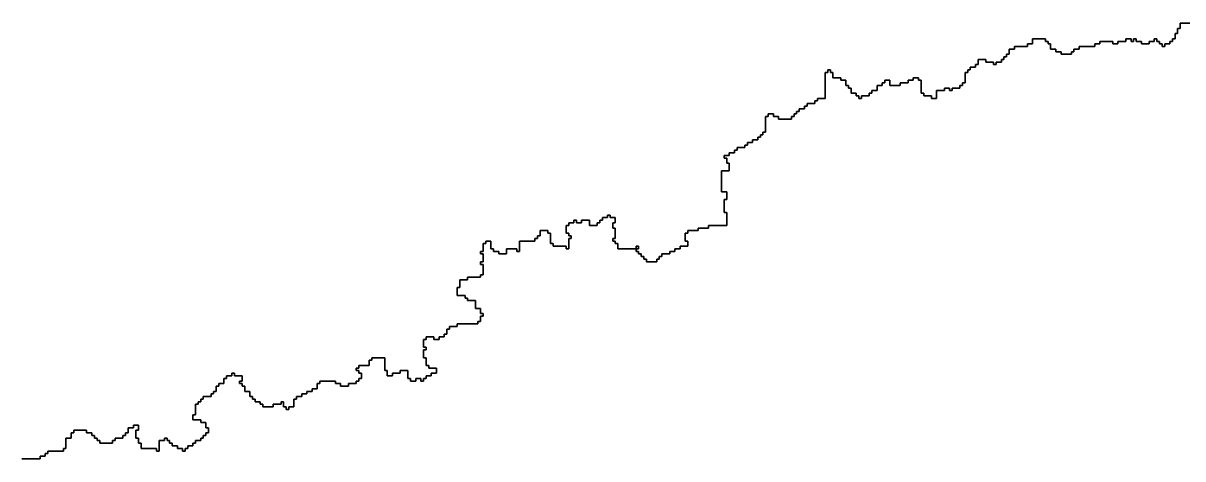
# Model space of a CAD drawing. Header units: inches. Extents: x -98695 to 376223, y 1122520 to 1501782.
# Drawn here: x 293847 to 307651, y 1202228 to 1207410 of the extents above; entities that cross this region are included whole.
import ezdxf

# ---------------------------------------------------------------- set-up
doc = ezdxf.new("R2010")
doc.units = ezdxf.units.IN
doc.header["$MEASUREMENT"] = 0
doc.layers.add('subs1', color=7, linetype='Continuous', true_color=0xc8dcf7)

msp = doc.modelspace()

# ---------------------------------------------------------------- linework, layer by layer
at = {"layer": 'subs1'}
for points in [[(307774, 1207410, 0), (307620, 1207410, 0), (307620, 1207348, 0), (307589, 1207348, 0), (307589, 1207287, 0), (307558, 1207287, 0), (307558, 1207225, 0), (307527, 1207225, 0), (307527, 1207194, 0), (307496, 1207194, 0), (307496, 1207163, 0), (307435, 1207163, 0), (307435, 1207133, 0), (307404, 1207133, 0), (307404, 1207163, 0), (307373, 1207163, 0), (307373, 1207194, 0), (307342, 1207194, 0), (307342, 1207225, 0), (307311, 1207225, 0), (307311, 1207194, 0), (307250, 1207194, 0), (307250, 1207163, 0), (307157, 1207163, 0), (307157, 1207194, 0), (307095, 1207194, 0), (307095, 1207225, 0), (307064, 1207225, 0), (307064, 1207194, 0), (307034, 1207194, 0), (307034, 1207225, 0), (306972, 1207225, 0), (306972, 1207194, 0), (306879, 1207194, 0), (306879, 1207163, 0), (306818, 1207163, 0), (306818, 1207194, 0), (306663, 1207194, 0), (306663, 1207163, 0), (306602, 1207163, 0), (306602, 1207133, 0), (306417, 1207133, 0), (306417, 1207102, 0), (306355, 1207102, 0), (306355, 1207071, 0), (306324, 1207071, 0), (306324, 1207040, 0), (306201, 1207040, 0), (306201, 1207071, 0), (306139, 1207071, 0), (306139, 1207102, 0), (306077, 1207102, 0), (306077, 1207163, 0), (306047, 1207163, 0), (306047, 1207194, 0), (306016, 1207194, 0), (306016, 1207225, 0), (305861, 1207225, 0), (305861, 1207163, 0), (305800, 1207163, 0), (305800, 1207133, 0), (305646, 1207133, 0), (305646, 1207102, 0), (305584, 1207102, 0), (305584, 1207040, 0), (305553, 1207040, 0), (305553, 1207009, 0), (305522, 1207009, 0), (305522, 1206978, 0), (305491, 1206978, 0), (305491, 1206947, 0), (305430, 1206947, 0), (305430, 1206917, 0), (305399, 1206917, 0), (305399, 1206947, 0), (305306, 1206947, 0), (305306, 1206978, 0), (305214, 1206978, 0), (305214, 1206917, 0), (305183, 1206917, 0), (305183, 1206886, 0), (305121, 1206886, 0), (305121, 1206855, 0), (305090, 1206855, 0), (305090, 1206824, 0), (305059, 1206824, 0), (305059, 1206701, 0), (305029, 1206701, 0), (305029, 1206670, 0), (304998, 1206670, 0), (304998, 1206639, 0), (304905, 1206639, 0), (304905, 1206608, 0), (304874, 1206608, 0), (304874, 1206639, 0), (304813, 1206639, 0), (304813, 1206608, 0), (304720, 1206608, 0), (304720, 1206516, 0), (304658, 1206516, 0), (304658, 1206546, 0), (304566, 1206546, 0), (304566, 1206577, 0), (304535, 1206577, 0), (304535, 1206732, 0), (304504, 1206732, 0), (304504, 1206762, 0), (304442, 1206762, 0), (304442, 1206732, 0), (304381, 1206732, 0), (304381, 1206701, 0), (304288, 1206701, 0), (304288, 1206670, 0), (304165, 1206670, 0), (304165, 1206732, 0), (304103, 1206732, 0), (304103, 1206701, 0), (304072, 1206701, 0), (304072, 1206670, 0), (304011, 1206670, 0), (304011, 1206608, 0), (303949, 1206608, 0), (303949, 1206577, 0), (303918, 1206577, 0), (303918, 1206546, 0), (303826, 1206546, 0), (303826, 1206516, 0), (303795, 1206516, 0), (303795, 1206546, 0), (303764, 1206546, 0), (303764, 1206577, 0), (303702, 1206577, 0), (303702, 1206639, 0), (303671, 1206639, 0), (303671, 1206670, 0), (303640, 1206670, 0), (303640, 1206732, 0), (303579, 1206732, 0), (303579, 1206762, 0), (303486, 1206762, 0), (303486, 1206824, 0), (303455, 1206824, 0), (303455, 1206855, 0), (303425, 1206855, 0), (303425, 1206824, 0), (303394, 1206824, 0), (303394, 1206516, 0), (303301, 1206516, 0), (303301, 1206485, 0), (303270, 1206485, 0), (303270, 1206454, 0), (303178, 1206454, 0), (303178, 1206423, 0), (303147, 1206423, 0), (303147, 1206392, 0), (303085, 1206392, 0), (303085, 1206361, 0), (303054, 1206361, 0), (303054, 1206331, 0), (303024, 1206331, 0), (303024, 1206300, 0), (302993, 1206300, 0), (302993, 1206269, 0), (302838, 1206269, 0), (302838, 1206300, 0), (302777, 1206300, 0), (302777, 1206331, 0), (302715, 1206331, 0), (302715, 1206300, 0), (302684, 1206300, 0), (302684, 1206115, 0), (302653, 1206115, 0), (302653, 1206084, 0), (302623, 1206084, 0), (302623, 1206053, 0), (302592, 1206053, 0), (302592, 1206022, 0), (302530, 1206022, 0), (302530, 1205991, 0), (302468, 1205991, 0), (302468, 1205960, 0), (302437, 1205960, 0), (302437, 1205930, 0), (302345, 1205930, 0), (302345, 1205899, 0), (302314, 1205899, 0), (302314, 1205868, 0), (302252, 1205868, 0), (302252, 1205837, 0), (302191, 1205837, 0), (302191, 1205806, 0), (302222, 1205806, 0), (302222, 1205744, 0), (302252, 1205744, 0), (302252, 1205652, 0), (302160, 1205652, 0), (302160, 1205405, 0), (302222, 1205405, 0), (302222, 1205313, 0), (302191, 1205313, 0), (302191, 1205158, 0), (302222, 1205158, 0), (302222, 1205004, 0), (302006, 1205004, 0), (302006, 1204973, 0), (301882, 1204973, 0), (301882, 1204942, 0), (301759, 1204942, 0), (301759, 1204912, 0), (301728, 1204912, 0), (301728, 1204819, 0), (301759, 1204819, 0), (301759, 1204757, 0), (301666, 1204757, 0), (301666, 1204726, 0), (301605, 1204726, 0), (301605, 1204696, 0), (301543, 1204696, 0), (301543, 1204665, 0), (301450, 1204665, 0), (301450, 1204634, 0), (301419, 1204634, 0), (301419, 1204603, 0), (301389, 1204603, 0), (301389, 1204572, 0), (301265, 1204572, 0), (301265, 1204603, 0), (301234, 1204603, 0), (301234, 1204634, 0), (301204, 1204634, 0), (301204, 1204665, 0), (301173, 1204665, 0), (301173, 1204696, 0), (301142, 1204696, 0), (301142, 1204726, 0), (301173, 1204726, 0), (301173, 1204757, 0), (301142, 1204757, 0), (301142, 1204726, 0), (300926, 1204726, 0), (300926, 1204788, 0), (300895, 1204788, 0), (300895, 1204819, 0), (300864, 1204819, 0), (300864, 1204850, 0), (300895, 1204850, 0), (300895, 1204973, 0), (300864, 1204973, 0), (300864, 1205035, 0), (300895, 1205035, 0), (300895, 1205097, 0), (300833, 1205097, 0), (300833, 1205127, 0), (300803, 1205127, 0), (300803, 1205097, 0), (300741, 1205097, 0), (300741, 1205066, 0), (300710, 1205066, 0), (300710, 1205035, 0), (300679, 1205035, 0), (300679, 1205004, 0), (300587, 1205004, 0), (300587, 1205066, 0), (300494, 1205066, 0), (300494, 1205035, 0), (300432, 1205035, 0), (300432, 1205066, 0), (300402, 1205066, 0), (300402, 1205035, 0), (300340, 1205035, 0), (300340, 1205004, 0), (300309, 1205004, 0), (300309, 1204912, 0), (300340, 1204912, 0), (300340, 1204881, 0), (300371, 1204881, 0), (300371, 1204850, 0), (300340, 1204850, 0), (300340, 1204726, 0), (300309, 1204726, 0), (300309, 1204757, 0), (300155, 1204757, 0), (300155, 1204788, 0), (300124, 1204788, 0), (300124, 1204912, 0), (300093, 1204912, 0), (300093, 1204942, 0), (300001, 1204942, 0), (300001, 1204881, 0), (299970, 1204881, 0), (299970, 1204850, 0), (299939, 1204850, 0), (299939, 1204819, 0), (299754, 1204819, 0), (299754, 1204696, 0), (299723, 1204696, 0), (299723, 1204726, 0), (299600, 1204726, 0), (299600, 1204665, 0), (299507, 1204665, 0), (299507, 1204696, 0), (299445, 1204696, 0), (299445, 1204726, 0), (299414, 1204726, 0), (299414, 1204819, 0), (299353, 1204819, 0), (299353, 1204788, 0), (299322, 1204788, 0), (299322, 1204696, 0), (299291, 1204696, 0), (299291, 1204665, 0), (299322, 1204665, 0), (299322, 1204572, 0), (299291, 1204572, 0), (299291, 1204541, 0), (299322, 1204541, 0), (299322, 1204418, 0), (299291, 1204418, 0), (299291, 1204387, 0), (299137, 1204387, 0), (299137, 1204356, 0), (299044, 1204356, 0), (299044, 1204264, 0), (299013, 1204264, 0), (299013, 1204171, 0), (299106, 1204171, 0), (299106, 1204140, 0), (299137, 1204140, 0), (299137, 1204110, 0), (299229, 1204110, 0), (299229, 1204017, 0), (299291, 1204017, 0), (299291, 1203955, 0), (299322, 1203955, 0), (299322, 1203924, 0), (299291, 1203924, 0), (299291, 1203863, 0), (299260, 1203863, 0), (299260, 1203832, 0), (299013, 1203832, 0), (299013, 1203801, 0), (298921, 1203801, 0), (298921, 1203770, 0), (298890, 1203770, 0), (298890, 1203709, 0), (298859, 1203709, 0), (298859, 1203678, 0), (298798, 1203678, 0), (298798, 1203647, 0), (298736, 1203647, 0), (298736, 1203678, 0), (298643, 1203678, 0), (298643, 1203647, 0), (298612, 1203647, 0), (298612, 1203554, 0), (298643, 1203554, 0), (298643, 1203523, 0), (298612, 1203523, 0), (298612, 1203431, 0), (298643, 1203431, 0), (298643, 1203338, 0), (298674, 1203338, 0), (298674, 1203308, 0), (298767, 1203308, 0), (298767, 1203246, 0), (298705, 1203246, 0), (298705, 1203215, 0), (298643, 1203215, 0), (298643, 1203184, 0), (298612, 1203184, 0), (298612, 1203153, 0), (298582, 1203153, 0), (298582, 1203184, 0), (298520, 1203184, 0), (298520, 1203153, 0), (298458, 1203153, 0), (298458, 1203184, 0), (298427, 1203184, 0), (298427, 1203277, 0), (298335, 1203277, 0), (298335, 1203246, 0), (298242, 1203246, 0), (298242, 1203215, 0), (298181, 1203215, 0), (298181, 1203277, 0), (298150, 1203277, 0), (298150, 1203431, 0), (297995, 1203431, 0), (297995, 1203400, 0), (297965, 1203400, 0), (297965, 1203338, 0), (297841, 1203338, 0), (297841, 1203308, 0), (297810, 1203308, 0), (297810, 1203277, 0), (297841, 1203277, 0), (297841, 1203246, 0), (297872, 1203246, 0), (297872, 1203184, 0), (297841, 1203184, 0), (297841, 1203153, 0), (297810, 1203153, 0), (297810, 1203122, 0), (297718, 1203122, 0), (297718, 1203092, 0), (297625, 1203092, 0), (297625, 1203122, 0), (297564, 1203122, 0), (297564, 1203153, 0), (297379, 1203153, 0), (297379, 1203122, 0), (297348, 1203122, 0), (297348, 1203061, 0), (297286, 1203061, 0), (297286, 1203030, 0), (297224, 1203030, 0), (297224, 1202999, 0), (297163, 1202999, 0), (297163, 1202968, 0), (297101, 1202968, 0), (297101, 1202937, 0), (297070, 1202937, 0), (297070, 1202845, 0), (297008, 1202845, 0), (297008, 1202814, 0), (296978, 1202814, 0), (296978, 1202845, 0), (296947, 1202845, 0), (296947, 1202907, 0), (296916, 1202907, 0), (296916, 1202876, 0), (296823, 1202876, 0), (296823, 1202845, 0), (296700, 1202845, 0), (296700, 1202876, 0), (296669, 1202876, 0), (296669, 1202907, 0), (296607, 1202907, 0), (296607, 1202937, 0), (296577, 1202937, 0), (296577, 1202968, 0), (296546, 1202968, 0), (296546, 1203030, 0), (296484, 1203030, 0), (296484, 1203092, 0), (296453, 1203092, 0), (296453, 1203122, 0), (296422, 1203122, 0), (296422, 1203153, 0), (296453, 1203153, 0), (296453, 1203215, 0), (296361, 1203215, 0), (296361, 1203246, 0), (296330, 1203246, 0), (296330, 1203215, 0), (296268, 1203215, 0), (296268, 1203184, 0), (296237, 1203184, 0), (296237, 1203122, 0), (296176, 1203122, 0), (296176, 1203092, 0), (296145, 1203092, 0), (296145, 1203030, 0), (296114, 1203030, 0), (296114, 1202999, 0), (296083, 1202999, 0), (296083, 1202968, 0), (295990, 1202968, 0), (295990, 1202937, 0), (295960, 1202937, 0), (295960, 1202907, 0), (295929, 1202907, 0), (295929, 1202876, 0), (295898, 1202876, 0), (295898, 1202752, 0), (295867, 1202752, 0), (295867, 1202691, 0), (295960, 1202691, 0), (295960, 1202660, 0), (296021, 1202660, 0), (296021, 1202598, 0), (296052, 1202598, 0), (296052, 1202536, 0), (296021, 1202536, 0), (296021, 1202506, 0), (295990, 1202506, 0), (295990, 1202475, 0), (295960, 1202475, 0), (295960, 1202444, 0), (295898, 1202444, 0), (295898, 1202413, 0), (295867, 1202413, 0), (295867, 1202382, 0), (295805, 1202382, 0), (295805, 1202351, 0), (295775, 1202351, 0), (295775, 1202320, 0), (295744, 1202320, 0), (295744, 1202351, 0), (295682, 1202351, 0), (295682, 1202382, 0), (295620, 1202382, 0), (295620, 1202413, 0), (295589, 1202413, 0), (295589, 1202444, 0), (295559, 1202444, 0), (295559, 1202475, 0), (295528, 1202475, 0), (295528, 1202444, 0), (295466, 1202444, 0), (295466, 1202320, 0), (295435, 1202320, 0), (295435, 1202351, 0), (295250, 1202351, 0), (295250, 1202413, 0), (295219, 1202413, 0), (295219, 1202475, 0), (295188, 1202475, 0), (295188, 1202567, 0), (295219, 1202567, 0), (295219, 1202629, 0), (295158, 1202629, 0), (295158, 1202598, 0), (295096, 1202598, 0), (295096, 1202536, 0), (295065, 1202536, 0), (295065, 1202506, 0), (295034, 1202506, 0), (295034, 1202475, 0), (294942, 1202475, 0), (294942, 1202444, 0), (294911, 1202444, 0), (294911, 1202413, 0), (294757, 1202413, 0), (294757, 1202444, 0), (294726, 1202444, 0), (294726, 1202475, 0), (294695, 1202475, 0), (294695, 1202506, 0), (294664, 1202506, 0), (294664, 1202536, 0), (294602, 1202536, 0), (294602, 1202567, 0), (294448, 1202567, 0), (294448, 1202536, 0), (294417, 1202536, 0), (294417, 1202475, 0), (294356, 1202475, 0), (294356, 1202351, 0), (294325, 1202351, 0), (294325, 1202320, 0), (294140, 1202320, 0), (294140, 1202290, 0), (294109, 1202290, 0), (294109, 1202259, 0), (294047, 1202259, 0), (294047, 1202228, 0), (293831, 1202228, 0)], [(293831, 1202228, 0), (294047, 1202228, 0), (294047, 1202259, 0), (294109, 1202259, 0), (294109, 1202290, 0), (294140, 1202290, 0), (294140, 1202320, 0), (294325, 1202320, 0), (294325, 1202351, 0), (294356, 1202351, 0), (294356, 1202475, 0), (294417, 1202475, 0), (294417, 1202536, 0), (294448, 1202536, 0), (294448, 1202567, 0), (294602, 1202567, 0), (294602, 1202536, 0), (294664, 1202536, 0), (294664, 1202506, 0), (294695, 1202506, 0), (294695, 1202475, 0), (294726, 1202475, 0), (294726, 1202444, 0), (294757, 1202444, 0), (294757, 1202413, 0), (294911, 1202413, 0), (294911, 1202444, 0), (294942, 1202444, 0), (294942, 1202475, 0), (295034, 1202475, 0), (295034, 1202506, 0), (295065, 1202506, 0), (295065, 1202536, 0), (295096, 1202536, 0), (295096, 1202598, 0), (295158, 1202598, 0), (295158, 1202629, 0), (295219, 1202629, 0), (295219, 1202567, 0), (295188, 1202567, 0), (295188, 1202475, 0), (295219, 1202475, 0), (295219, 1202413, 0), (295250, 1202413, 0), (295250, 1202351, 0), (295435, 1202351, 0), (295435, 1202320, 0), (295466, 1202320, 0), (295466, 1202444, 0), (295528, 1202444, 0), (295528, 1202475, 0), (295559, 1202475, 0), (295559, 1202444, 0), (295589, 1202444, 0), (295589, 1202413, 0), (295620, 1202413, 0), (295620, 1202382, 0), (295682, 1202382, 0), (295682, 1202351, 0), (295744, 1202351, 0), (295744, 1202320, 0), (295775, 1202320, 0), (295775, 1202351, 0), (295805, 1202351, 0), (295805, 1202382, 0), (295867, 1202382, 0), (295867, 1202413, 0), (295898, 1202413, 0), (295898, 1202444, 0), (295960, 1202444, 0), (295960, 1202475, 0), (295990, 1202475, 0), (295990, 1202506, 0), (296021, 1202506, 0), (296021, 1202536, 0), (296052, 1202536, 0), (296052, 1202598, 0), (296021, 1202598, 0), (296021, 1202660, 0), (295960, 1202660, 0), (295960, 1202691, 0), (295867, 1202691, 0), (295867, 1202752, 0), (295898, 1202752, 0), (295898, 1202876, 0), (295929, 1202876, 0), (295929, 1202907, 0), (295960, 1202907, 0), (295960, 1202937, 0), (295990, 1202937, 0), (295990, 1202968, 0), (296083, 1202968, 0), (296083, 1202999, 0), (296114, 1202999, 0), (296114, 1203030, 0), (296145, 1203030, 0), (296145, 1203092, 0), (296176, 1203092, 0), (296176, 1203122, 0), (296237, 1203122, 0), (296237, 1203184, 0), (296268, 1203184, 0), (296268, 1203215, 0), (296330, 1203215, 0), (296330, 1203246, 0), (296361, 1203246, 0), (296361, 1203215, 0), (296453, 1203215, 0), (296453, 1203153, 0), (296422, 1203153, 0), (296422, 1203122, 0), (296453, 1203122, 0), (296453, 1203092, 0), (296484, 1203092, 0), (296484, 1203030, 0), (296546, 1203030, 0), (296546, 1202968, 0), (296577, 1202968, 0), (296577, 1202937, 0), (296607, 1202937, 0), (296607, 1202907, 0), (296669, 1202907, 0), (296669, 1202876, 0), (296700, 1202876, 0), (296700, 1202845, 0), (296823, 1202845, 0), (296823, 1202876, 0), (296916, 1202876, 0), (296916, 1202907, 0), (296947, 1202907, 0), (296947, 1202845, 0), (296978, 1202845, 0), (296978, 1202814, 0), (297008, 1202814, 0), (297008, 1202845, 0), (297070, 1202845, 0), (297070, 1202937, 0), (297101, 1202937, 0), (297101, 1202968, 0), (297163, 1202968, 0), (297163, 1202999, 0), (297224, 1202999, 0), (297224, 1203030, 0), (297286, 1203030, 0), (297286, 1203061, 0), (297348, 1203061, 0), (297348, 1203122, 0), (297379, 1203122, 0), (297379, 1203153, 0), (297564, 1203153, 0), (297564, 1203122, 0), (297625, 1203122, 0), (297625, 1203092, 0), (297718, 1203092, 0), (297718, 1203122, 0), (297810, 1203122, 0), (297810, 1203153, 0), (297841, 1203153, 0), (297841, 1203184, 0), (297872, 1203184, 0), (297872, 1203246, 0), (297841, 1203246, 0), (297841, 1203277, 0), (297810, 1203277, 0), (297810, 1203308, 0), (297841, 1203308, 0), (297841, 1203338, 0), (297965, 1203338, 0), (297965, 1203400, 0), (297995, 1203400, 0), (297995, 1203431, 0), (298150, 1203431, 0), (298150, 1203277, 0), (298181, 1203277, 0), (298181, 1203215, 0), (298242, 1203215, 0), (298242, 1203246, 0), (298335, 1203246, 0), (298335, 1203277, 0), (298427, 1203277, 0), (298427, 1203184, 0), (298458, 1203184, 0), (298458, 1203153, 0), (298520, 1203153, 0), (298520, 1203184, 0), (298582, 1203184, 0), (298582, 1203153, 0), (298612, 1203153, 0), (298612, 1203184, 0), (298643, 1203184, 0), (298643, 1203215, 0), (298705, 1203215, 0), (298705, 1203246, 0), (298767, 1203246, 0), (298767, 1203308, 0), (298674, 1203308, 0), (298674, 1203338, 0), (298643, 1203338, 0), (298643, 1203431, 0), (298612, 1203431, 0), (298612, 1203523, 0), (298643, 1203523, 0), (298643, 1203554, 0), (298612, 1203554, 0), (298612, 1203647, 0), (298643, 1203647, 0), (298643, 1203678, 0), (298736, 1203678, 0), (298736, 1203647, 0), (298798, 1203647, 0), (298798, 1203678, 0), (298859, 1203678, 0), (298859, 1203709, 0), (298890, 1203709, 0), (298890, 1203770, 0), (298921, 1203770, 0), (298921, 1203801, 0), (299013, 1203801, 0), (299013, 1203832, 0), (299260, 1203832, 0), (299260, 1203863, 0), (299291, 1203863, 0), (299291, 1203924, 0), (299322, 1203924, 0), (299322, 1203955, 0), (299291, 1203955, 0), (299291, 1204017, 0), (299229, 1204017, 0), (299229, 1204110, 0), (299137, 1204110, 0), (299137, 1204140, 0), (299106, 1204140, 0), (299106, 1204171, 0), (299013, 1204171, 0), (299013, 1204264, 0), (299044, 1204264, 0), (299044, 1204356, 0), (299137, 1204356, 0), (299137, 1204387, 0), (299291, 1204387, 0), (299291, 1204418, 0), (299322, 1204418, 0), (299322, 1204541, 0), (299291, 1204541, 0), (299291, 1204572, 0), (299322, 1204572, 0), (299322, 1204665, 0), (299291, 1204665, 0), (299291, 1204696, 0), (299322, 1204696, 0), (299322, 1204788, 0), (299353, 1204788, 0), (299353, 1204819, 0), (299414, 1204819, 0), (299414, 1204726, 0), (299445, 1204726, 0), (299445, 1204696, 0), (299507, 1204696, 0), (299507, 1204665, 0), (299600, 1204665, 0), (299600, 1204726, 0), (299723, 1204726, 0), (299723, 1204696, 0), (299754, 1204696, 0), (299754, 1204819, 0), (299939, 1204819, 0), (299939, 1204850, 0), (299970, 1204850, 0), (299970, 1204881, 0), (300001, 1204881, 0), (300001, 1204942, 0), (300093, 1204942, 0), (300093, 1204912, 0), (300124, 1204912, 0), (300124, 1204788, 0), (300155, 1204788, 0), (300155, 1204757, 0), (300309, 1204757, 0), (300309, 1204726, 0), (300340, 1204726, 0), (300340, 1204850, 0), (300371, 1204850, 0), (300371, 1204881, 0), (300340, 1204881, 0), (300340, 1204912, 0), (300309, 1204912, 0), (300309, 1205004, 0), (300340, 1205004, 0), (300340, 1205035, 0), (300402, 1205035, 0), (300402, 1205066, 0), (300432, 1205066, 0), (300432, 1205035, 0), (300494, 1205035, 0), (300494, 1205066, 0), (300587, 1205066, 0), (300587, 1205004, 0), (300679, 1205004, 0), (300679, 1205035, 0), (300710, 1205035, 0), (300710, 1205066, 0), (300741, 1205066, 0), (300741, 1205097, 0), (300803, 1205097, 0), (300803, 1205127, 0), (300833, 1205127, 0), (300833, 1205097, 0), (300895, 1205097, 0), (300895, 1205035, 0), (300864, 1205035, 0), (300864, 1204973, 0), (300895, 1204973, 0), (300895, 1204850, 0), (300864, 1204850, 0), (300864, 1204819, 0), (300895, 1204819, 0), (300895, 1204788, 0), (300926, 1204788, 0), (300926, 1204726, 0), (301142, 1204726, 0), (301142, 1204696, 0), (301173, 1204696, 0), (301173, 1204665, 0), (301204, 1204665, 0), (301204, 1204634, 0), (301234, 1204634, 0), (301234, 1204603, 0), (301265, 1204603, 0), (301265, 1204572, 0), (301389, 1204572, 0), (301389, 1204603, 0), (301419, 1204603, 0), (301419, 1204634, 0), (301450, 1204634, 0), (301450, 1204665, 0), (301543, 1204665, 0), (301543, 1204696, 0), (301605, 1204696, 0), (301605, 1204726, 0), (301666, 1204726, 0), (301666, 1204757, 0), (301759, 1204757, 0), (301759, 1204819, 0), (301728, 1204819, 0), (301728, 1204912, 0), (301759, 1204912, 0), (301759, 1204942, 0), (301882, 1204942, 0), (301882, 1204973, 0), (302006, 1204973, 0), (302006, 1205004, 0), (302222, 1205004, 0), (302222, 1205158, 0), (302191, 1205158, 0), (302191, 1205313, 0), (302222, 1205313, 0), (302222, 1205405, 0), (302160, 1205405, 0), (302160, 1205652, 0), (302252, 1205652, 0), (302252, 1205744, 0), (302222, 1205744, 0), (302222, 1205806, 0), (302191, 1205806, 0), (302191, 1205837, 0), (302252, 1205837, 0), (302252, 1205868, 0), (302314, 1205868, 0), (302314, 1205899, 0), (302345, 1205899, 0), (302345, 1205930, 0), (302437, 1205930, 0), (302437, 1205960, 0), (302468, 1205960, 0), (302468, 1205991, 0), (302530, 1205991, 0), (302530, 1206022, 0), (302592, 1206022, 0), (302592, 1206053, 0), (302623, 1206053, 0), (302623, 1206084, 0), (302653, 1206084, 0), (302653, 1206115, 0), (302684, 1206115, 0), (302684, 1206300, 0), (302715, 1206300, 0), (302715, 1206331, 0), (302777, 1206331, 0), (302777, 1206300, 0), (302838, 1206300, 0), (302838, 1206269, 0), (302993, 1206269, 0), (302993, 1206300, 0), (303024, 1206300, 0), (303024, 1206331, 0), (303054, 1206331, 0), (303054, 1206361, 0), (303085, 1206361, 0), (303085, 1206392, 0), (303147, 1206392, 0), (303147, 1206423, 0), (303178, 1206423, 0), (303178, 1206454, 0), (303270, 1206454, 0), (303270, 1206485, 0), (303301, 1206485, 0), (303301, 1206516, 0), (303394, 1206516, 0), (303394, 1206824, 0), (303425, 1206824, 0), (303425, 1206855, 0), (303455, 1206855, 0), (303455, 1206824, 0), (303486, 1206824, 0), (303486, 1206762, 0), (303579, 1206762, 0), (303579, 1206732, 0), (303640, 1206732, 0), (303640, 1206670, 0), (303671, 1206670, 0), (303671, 1206639, 0), (303702, 1206639, 0), (303702, 1206577, 0), (303764, 1206577, 0), (303764, 1206546, 0), (303795, 1206546, 0), (303795, 1206516, 0), (303826, 1206516, 0), (303826, 1206546, 0), (303918, 1206546, 0), (303918, 1206577, 0), (303949, 1206577, 0), (303949, 1206608, 0), (304011, 1206608, 0), (304011, 1206670, 0), (304072, 1206670, 0), (304072, 1206701, 0), (304103, 1206701, 0), (304103, 1206732, 0), (304165, 1206732, 0), (304165, 1206670, 0), (304288, 1206670, 0), (304288, 1206701, 0), (304381, 1206701, 0), (304381, 1206732, 0), (304442, 1206732, 0), (304442, 1206762, 0), (304504, 1206762, 0), (304504, 1206732, 0), (304535, 1206732, 0), (304535, 1206577, 0), (304566, 1206577, 0), (304566, 1206546, 0), (304658, 1206546, 0), (304658, 1206516, 0), (304720, 1206516, 0), (304720, 1206608, 0), (304813, 1206608, 0), (304813, 1206639, 0), (304874, 1206639, 0), (304874, 1206608, 0), (304905, 1206608, 0), (304905, 1206639, 0), (304998, 1206639, 0), (304998, 1206670, 0), (305029, 1206670, 0), (305029, 1206701, 0), (305059, 1206701, 0), (305059, 1206824, 0), (305090, 1206824, 0), (305090, 1206855, 0), (305121, 1206855, 0), (305121, 1206886, 0), (305183, 1206886, 0), (305183, 1206917, 0), (305214, 1206917, 0), (305214, 1206978, 0), (305306, 1206978, 0), (305306, 1206947, 0), (305399, 1206947, 0), (305399, 1206917, 0), (305430, 1206917, 0), (305430, 1206947, 0), (305491, 1206947, 0), (305491, 1206978, 0), (305522, 1206978, 0), (305522, 1207009, 0), (305553, 1207009, 0), (305553, 1207040, 0), (305584, 1207040, 0), (305584, 1207102, 0), (305646, 1207102, 0), (305646, 1207133, 0), (305800, 1207133, 0), (305800, 1207163, 0), (305861, 1207163, 0), (305861, 1207225, 0), (306016, 1207225, 0), (306016, 1207194, 0), (306047, 1207194, 0), (306047, 1207163, 0), (306077, 1207163, 0), (306077, 1207102, 0), (306139, 1207102, 0), (306139, 1207071, 0), (306201, 1207071, 0), (306201, 1207040, 0), (306324, 1207040, 0), (306324, 1207071, 0), (306355, 1207071, 0), (306355, 1207102, 0), (306417, 1207102, 0), (306417, 1207133, 0), (306602, 1207133, 0), (306602, 1207163, 0), (306663, 1207163, 0), (306663, 1207194, 0), (306818, 1207194, 0), (306818, 1207163, 0), (306879, 1207163, 0), (306879, 1207194, 0), (306972, 1207194, 0), (306972, 1207225, 0), (307034, 1207225, 0), (307034, 1207194, 0), (307064, 1207194, 0), (307064, 1207225, 0), (307095, 1207225, 0), (307095, 1207194, 0), (307157, 1207194, 0), (307157, 1207163, 0), (307250, 1207163, 0), (307250, 1207194, 0), (307311, 1207194, 0), (307311, 1207225, 0), (307342, 1207225, 0), (307342, 1207194, 0), (307373, 1207194, 0), (307373, 1207163, 0), (307404, 1207163, 0), (307404, 1207133, 0), (307435, 1207133, 0), (307435, 1207163, 0), (307496, 1207163, 0), (307496, 1207194, 0), (307527, 1207194, 0), (307527, 1207225, 0), (307558, 1207225, 0), (307558, 1207287, 0), (307589, 1207287, 0), (307589, 1207348, 0), (307620, 1207348, 0), (307620, 1207410, 0), (307774, 1207410, 0)]]:
    msp.add_polyline3d(points, dxfattribs=at)
msp.add_polyline3d([(301142, 1204726, 0), (301142, 1204757, 0), (301173, 1204757, 0), (301173, 1204726, 0)], close=True, dxfattribs=at)

doc.saveas('drawing.dxf')
